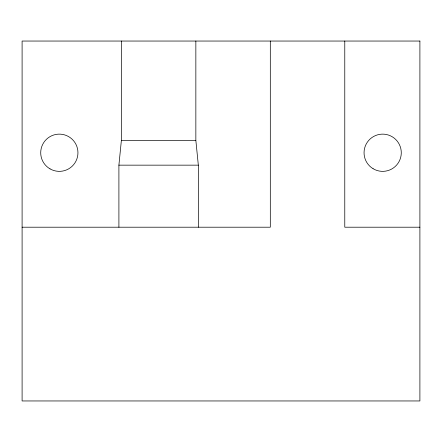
<?xml version="1.0" encoding="UTF-8"?>
<svg xmlns="http://www.w3.org/2000/svg" width="442" height="442" viewBox="0 0 442 442"><rect width="100%" height="100%" fill="white"/><g stroke="black" fill="none" stroke-linecap="round" stroke-linejoin="round"><path stroke-width="0.66" d="M118.904 227.205L118.904 165.153L121.384 140.329L121.384 41.045M121.39 140.329L195.845 140.329L198.331 165.153L198.331 227.205M118.909 165.153L198.325 165.153M22.1 227.205L270.311 227.205L270.311 41.045M419.9 227.205L344.777 227.205L344.777 41.045M195.85 41.045L195.85 140.329M419.9 41.045L22.1 41.045L22.1 400.955L419.9 400.955L419.9 41.045M50.023 168.866A18.614 18.614 0 0 0 77.947 152.744A18.614 18.614 0 0 0 50.023 136.622A18.614 18.614 0 0 0 50.023 168.866M373.081 168.7A18.614 18.614 0 0 0 401.281 153.065A18.614 18.614 0 0 0 373.645 136.462A18.614 18.614 0 0 0 373.081 168.7"/></g></svg>
